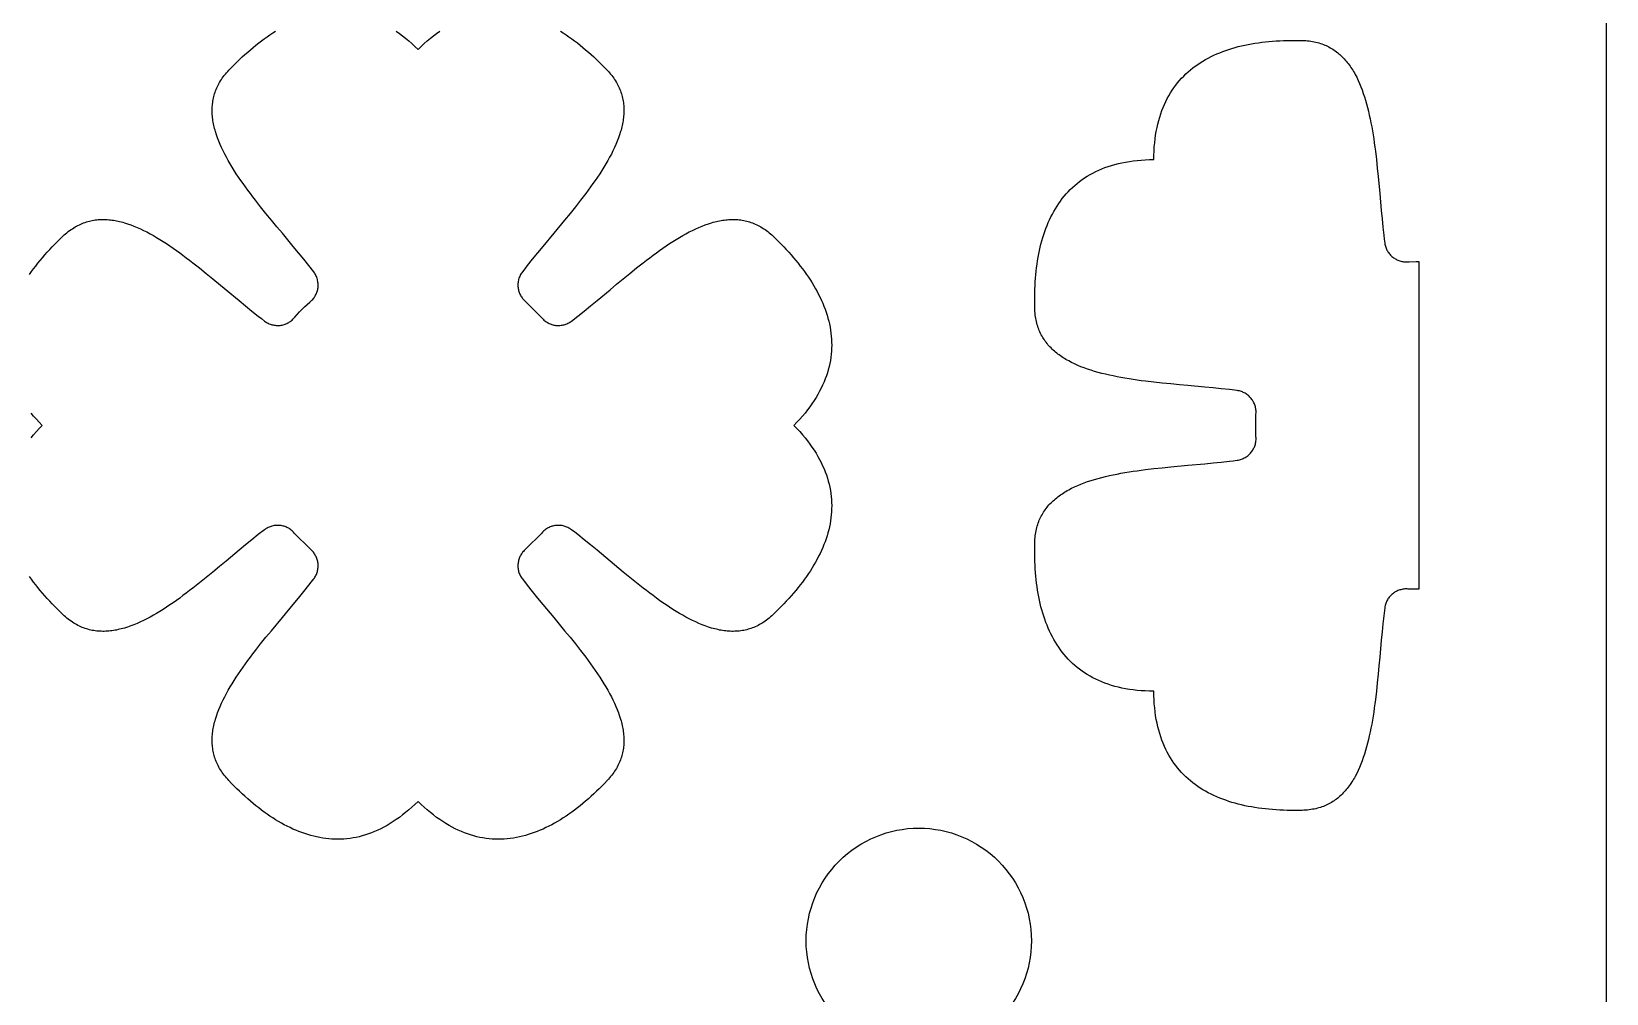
# Model space of a CAD drawing. Extents: x -1268 to 1319, y -900 to 956.
# Drawn here: x -148.6 to 270.9, y -151.3 to 104.9 of the extents above; entities that cross this region are included whole.
import ezdxf

# ---------------------------------------------------------------- set-up
doc = ezdxf.new("R2010")
doc.units = 0
doc.layers.add('LAYER_1', color=7, linetype='CONTINUOUS')

msp = doc.modelspace()

# ---------------------------------------------------------------- linework, layer by layer
at = {"layer": 'LAYER_1'}
for points in [[(-629.08, -900), (270.92, -900), (270.92, 900), (-629.08, 900)], [(150.33, 70.79), (150.35, 71.94), (150.39, 73.06), (150.46, 74.16), (150.56, 75.23), (150.68, 76.28), (150.82, 77.3), (150.99, 78.3), (151.18, 79.28), (151.4, 80.23), (151.64, 81.16), (151.9, 82.07), (152.18, 82.95), (152.48, 83.81), (152.81, 84.65), (153.16, 85.47), (153.53, 86.26), (153.92, 87.03), (154.33, 87.78), (154.76, 88.51), (155.21, 89.22), (155.68, 89.9), (156.17, 90.57), (156.67, 91.22), (157.2, 91.84), (157.74, 92.44), (158.31, 93.03), (158.89, 93.59), (159.48, 94.14), (160.1, 94.66), (160.73, 95.17), (161.37, 95.66), (162.04, 96.13), (162.72, 96.58), (163.41, 97.01), (164.12, 97.42), (164.84, 97.82), (165.58, 98.2), (166.34, 98.56), (167.1, 98.9), (167.88, 99.23), (168.68, 99.54), (169.48, 99.83), (170.3, 100.11), (171.13, 100.37), (171.98, 100.62), (172.83, 100.85), (173.7, 101.06), (174.57, 101.26), (175.46, 101.44), (176.36, 101.61), (177.27, 101.76), (178.19, 101.9), (179.11, 102.02), (180.05, 102.13), (180.99, 102.23), (181.95, 102.31), (182.91, 102.38), (183.88, 102.44), (184.86, 102.48), (185.84, 102.51), (186.83, 102.53), (187.83, 102.53), (188.84, 102.52), (189.85, 102.5), (190.33, 102.49), (190.8, 102.46), (191.27, 102.42), (191.72, 102.37), (192.17, 102.3), (192.62, 102.23), (193.05, 102.15), (193.47, 102.06), (193.89, 101.95), (194.3, 101.84), (194.71, 101.71), (195.1, 101.58), (195.49, 101.44), (195.88, 101.28), (196.25, 101.12), (196.62, 100.95), (196.98, 100.76), (197.33, 100.57), (197.68, 100.37), (198.02, 100.16), (198.35, 99.94), (198.68, 99.71), (199, 99.48), (199.32, 99.23), (199.62, 98.98), (199.92, 98.72), (200.22, 98.44), (200.51, 98.17), (200.79, 97.88), (201.07, 97.58), (201.34, 97.28), (201.61, 96.97), (201.87, 96.65), (202.12, 96.33), (202.37, 96), (202.61, 95.66), (202.85, 95.31), (203.08, 94.95), (203.31, 94.59), (203.53, 94.22), (203.75, 93.85), (203.96, 93.47), (204.37, 92.69), (204.76, 91.88), (205.13, 91.05), (205.49, 90.19), (205.82, 89.32), (206.14, 88.42), (206.45, 87.5), (206.73, 86.56), (207.01, 85.61), (207.26, 84.63), (207.51, 83.64), (207.74, 82.64), (207.96, 81.62), (208.17, 80.58), (208.37, 79.53), (208.55, 78.47), (208.73, 77.4), (208.9, 76.32), (209.05, 75.23), (209.2, 74.13), (209.35, 73.02), (209.61, 70.78), (209.86, 68.53), (210.08, 66.26), (210.5, 61.72), (210.91, 57.22), (211.12, 55), (211.35, 52.81), (211.59, 50.67), (211.72, 49.61), (211.85, 48.56), (211.9, 48.28), (211.96, 48), (212.03, 47.73), (212.11, 47.46), (212.21, 47.2), (212.32, 46.95), (212.44, 46.7), (212.57, 46.46), (212.71, 46.22), (212.86, 46), (213.02, 45.78), (213.2, 45.57), (213.38, 45.37), (213.57, 45.18), (213.77, 45), (213.97, 44.82), (214.19, 44.66), (214.41, 44.51), (214.64, 44.36), (214.87, 44.23), (215.11, 44.11), (215.36, 44), (215.62, 43.9), (215.87, 43.81), (216.14, 43.74), (216.41, 43.67), (216.68, 43.62), (216.95, 43.59), (217.23, 43.56), (217.52, 43.55), (217.8, 43.55), (218.09, 43.57), (218.34, 43.59), (220.19, 43.67), (220.92, 43.67), (220.92, 20.72), (220.92, -20.72), (220.92, -43.57), (218.09, -43.57), (217.8, -43.55), (217.52, -43.55), (217.23, -43.56), (216.95, -43.59), (216.68, -43.62), (216.41, -43.67), (216.14, -43.74), (215.87, -43.81), (215.62, -43.9), (215.36, -44), (215.11, -44.11), (214.87, -44.23), (214.64, -44.36), (214.41, -44.51), (214.19, -44.66), (213.97, -44.82), (213.77, -45), (213.57, -45.18), (213.38, -45.37), (213.2, -45.57), (213.02, -45.78), (212.86, -46), (212.71, -46.22), (212.57, -46.46), (212.44, -46.7), (212.32, -46.95), (212.21, -47.2), (212.11, -47.46), (212.03, -47.73), (211.96, -48), (211.9, -48.28), (211.85, -48.56), (211.59, -50.67), (211.35, -52.81), (211.12, -55), (210.91, -57.22), (210.5, -61.72), (210.3, -63.99), (210.08, -66.26), (209.86, -68.53), (209.61, -70.78), (209.35, -73.02), (209.2, -74.13), (209.05, -75.23), (208.9, -76.32), (208.73, -77.4), (208.55, -78.47), (208.37, -79.53), (208.17, -80.58), (207.96, -81.62), (207.74, -82.64), (207.51, -83.64), (207.26, -84.63), (207.01, -85.61), (206.73, -86.56), (206.45, -87.5), (206.14, -88.42), (205.82, -89.32), (205.49, -90.19), (205.13, -91.05), (204.76, -91.88), (204.37, -92.69), (203.96, -93.47), (203.75, -93.85), (203.53, -94.22), (203.31, -94.59), (203.08, -94.95), (202.85, -95.31), (202.61, -95.66), (202.37, -96), (202.12, -96.33), (201.87, -96.65), (201.61, -96.97), (201.34, -97.28), (201.07, -97.58), (200.79, -97.88), (200.51, -98.17), (200.22, -98.44), (199.92, -98.72), (199.62, -98.98), (199.32, -99.23), (199, -99.48), (198.68, -99.71), (198.35, -99.94), (198.02, -100.16), (197.68, -100.37), (197.33, -100.57), (196.98, -100.76), (196.62, -100.95), (196.25, -101.12), (195.88, -101.28), (195.49, -101.44), (195.1, -101.58), (194.71, -101.71), (194.3, -101.84), (193.89, -101.95), (193.47, -102.06), (193.05, -102.15), (192.62, -102.23), (192.17, -102.3), (191.72, -102.37), (191.27, -102.42), (190.8, -102.46), (190.33, -102.49), (189.85, -102.5), (188.84, -102.52), (187.83, -102.53), (186.83, -102.53), (185.84, -102.51), (184.86, -102.48), (183.88, -102.44), (182.91, -102.38), (181.95, -102.31), (180.99, -102.23), (180.05, -102.13), (179.11, -102.02), (178.19, -101.9), (177.27, -101.76), (176.36, -101.61), (175.46, -101.44), (174.57, -101.26), (173.7, -101.06), (172.83, -100.85), (171.98, -100.62), (171.13, -100.37), (170.3, -100.11), (169.48, -99.83), (168.68, -99.54), (167.88, -99.23), (167.1, -98.9), (166.34, -98.56), (165.58, -98.2), (164.84, -97.82), (164.12, -97.42), (163.41, -97.01), (162.72, -96.58), (162.04, -96.13), (161.37, -95.66), (160.73, -95.17), (160.1, -94.66), (159.48, -94.14), (158.89, -93.59), (158.31, -93.03), (157.74, -92.44), (157.2, -91.84), (156.67, -91.22), (156.17, -90.57), (155.68, -89.9), (155.21, -89.22), (154.76, -88.51), (154.33, -87.78), (153.92, -87.03), (153.53, -86.26), (153.16, -85.47), (152.81, -84.65), (152.48, -83.81), (152.18, -82.95), (151.9, -82.07), (151.64, -81.16), (151.4, -80.23), (151.18, -79.28), (150.99, -78.3), (150.82, -77.3), (150.68, -76.28), (150.56, -75.23), (150.46, -74.16), (150.39, -73.06), (150.35, -71.94), (150.33, -70.79), (149.18, -70.77), (148.06, -70.72), (146.96, -70.65), (145.89, -70.56), (144.84, -70.44), (143.82, -70.29), (142.82, -70.13), (141.84, -69.93), (140.89, -69.72), (139.96, -69.48), (139.05, -69.22), (138.17, -68.94), (137.31, -68.63), (136.47, -68.31), (135.65, -67.96), (134.86, -67.59), (134.09, -67.2), (133.34, -66.79), (132.61, -66.36), (131.9, -65.91), (131.21, -65.44), (130.55, -64.95), (129.9, -64.44), (129.28, -63.92), (128.67, -63.37), (128.09, -62.81), (127.52, -62.23), (126.98, -61.63), (126.45, -61.02), (125.95, -60.39), (125.46, -59.74), (124.99, -59.08), (124.54, -58.4), (124.11, -57.71), (123.69, -57), (123.3, -56.27), (122.92, -55.53), (122.56, -54.78), (122.21, -54.01), (121.89, -53.23), (121.58, -52.44), (121.28, -51.63), (121.01, -50.82), (120.75, -49.99), (120.5, -49.14), (120.27, -48.29), (120.06, -47.42), (119.86, -46.54), (119.68, -45.66), (119.51, -44.76), (119.36, -43.85), (119.22, -42.93), (119.09, -42), (118.98, -41.07), (118.89, -40.12), (118.81, -39.17), (118.74, -38.21), (118.68, -37.24), (118.64, -36.26), (118.61, -35.27), (118.59, -34.28), (118.59, -33.28), (118.59, -32.28), (118.61, -31.27), (118.63, -30.79), (118.66, -30.32), (118.7, -29.85), (118.75, -29.39), (118.81, -28.94), (118.88, -28.5), (118.97, -28.07), (119.06, -27.64), (119.16, -27.22), (119.28, -26.81), (119.4, -26.41), (119.54, -26.01), (119.68, -25.62), (119.83, -25.24), (120, -24.87), (120.17, -24.5), (120.35, -24.14), (120.55, -23.79), (120.75, -23.44), (120.96, -23.1), (121.18, -22.76), (121.4, -22.44), (121.64, -22.12), (121.89, -21.8), (122.14, -21.49), (122.4, -21.19), (122.67, -20.9), (122.95, -20.61), (123.24, -20.32), (123.53, -20.05), (123.84, -19.78), (124.15, -19.51), (124.46, -19.25), (124.79, -19), (125.12, -18.75), (125.46, -18.5), (125.81, -18.27), (126.16, -18.03), (126.52, -17.81), (126.89, -17.58), (127.27, -17.37), (127.65, -17.16), (128.43, -16.75), (129.24, -16.36), (130.07, -15.98), (130.92, -15.63), (131.8, -15.29), (132.7, -14.98), (133.61, -14.67), (134.55, -14.38), (135.51, -14.11), (136.48, -13.85), (137.47, -13.61), (138.48, -13.38), (139.5, -13.16), (140.54, -12.95), (141.58, -12.75), (142.64, -12.56), (143.72, -12.39), (144.8, -12.22), (145.89, -12.06), (146.99, -11.91), (148.1, -11.77), (150.33, -11.5), (152.59, -11.26), (154.85, -11.03), (159.4, -10.62), (163.9, -10.21), (166.12, -10), (168.3, -9.77), (170.45, -9.53), (171.51, -9.4), (172.55, -9.27), (172.84, -9.22), (173.12, -9.16), (173.39, -9.09), (173.66, -9), (173.92, -8.91), (174.17, -8.8), (174.42, -8.68), (174.66, -8.55), (174.89, -8.41), (175.12, -8.25), (175.34, -8.09), (175.55, -7.92), (175.75, -7.74), (175.94, -7.55), (176.12, -7.35), (176.29, -7.15), (176.46, -6.93), (176.61, -6.71), (176.75, -6.48), (176.89, -6.24), (177.01, -6), (177.12, -5.76), (177.22, -5.5), (177.31, -5.24), (177.38, -4.98), (177.44, -4.71), (177.49, -4.44), (177.53, -4.16), (177.56, -3.88), (177.57, -3.6), (177.56, -3.32), (177.55, -3.03), (177.55, 3.03), (177.56, 3.32), (177.57, 3.6), (177.56, 3.88), (177.53, 4.16), (177.49, 4.44), (177.44, 4.71), (177.38, 4.98), (177.31, 5.24), (177.22, 5.5), (177.12, 5.76), (177.01, 6), (176.89, 6.24), (176.75, 6.48), (176.61, 6.71), (176.46, 6.93), (176.29, 7.15), (176.12, 7.35), (175.94, 7.55), (175.75, 7.74), (175.55, 7.92), (175.34, 8.09), (175.12, 8.25), (174.89, 8.41), (174.66, 8.55), (174.42, 8.68), (174.17, 8.8), (173.92, 8.91), (173.66, 9), (173.39, 9.09), (173.12, 9.16), (172.84, 9.22), (172.55, 9.27), (170.45, 9.53), (168.3, 9.77), (166.12, 10), (163.9, 10.21), (159.4, 10.62), (157.13, 10.82), (154.85, 11.03), (152.59, 11.26), (150.33, 11.5), (148.1, 11.77), (146.99, 11.91), (145.89, 12.06), (144.8, 12.22), (143.72, 12.39), (142.64, 12.56), (141.58, 12.75), (140.54, 12.95), (139.5, 13.16), (138.48, 13.38), (137.47, 13.61), (136.48, 13.85), (135.51, 14.11), (134.55, 14.38), (133.61, 14.67), (132.7, 14.98), (131.8, 15.29), (130.92, 15.63), (130.07, 15.98), (129.24, 16.36), (128.43, 16.75), (127.65, 17.16), (127.27, 17.37), (126.89, 17.58), (126.52, 17.81), (126.16, 18.03), (125.81, 18.27), (125.46, 18.5), (125.12, 18.75), (124.79, 19), (124.46, 19.25), (124.15, 19.51), (123.84, 19.78), (123.53, 20.05), (123.24, 20.32), (122.95, 20.61), (122.67, 20.9), (122.4, 21.19), (122.14, 21.49), (121.89, 21.8), (121.64, 22.12), (121.4, 22.44), (121.18, 22.76), (120.96, 23.1), (120.75, 23.44), (120.55, 23.79), (120.35, 24.14), (120.17, 24.5), (120, 24.87), (119.83, 25.24), (119.68, 25.62), (119.54, 26.01), (119.4, 26.41), (119.28, 26.81), (119.16, 27.22), (119.06, 27.64), (118.97, 28.07), (118.88, 28.5), (118.81, 28.94), (118.75, 29.39), (118.7, 29.85), (118.66, 30.32), (118.63, 30.79), (118.61, 31.27), (118.59, 32.28), (118.59, 33.28), (118.59, 34.28), (118.61, 35.27), (118.64, 36.26), (118.68, 37.24), (118.74, 38.21), (118.81, 39.17), (118.89, 40.12), (118.98, 41.07), (119.09, 42), (119.22, 42.93), (119.36, 43.85), (119.51, 44.76), (119.68, 45.66), (119.86, 46.54), (120.06, 47.42), (120.27, 48.29), (120.5, 49.14), (120.75, 49.99), (121.01, 50.82), (121.28, 51.63), (121.58, 52.44), (121.89, 53.23), (122.21, 54.01), (122.56, 54.78), (122.92, 55.53), (123.3, 56.27), (123.69, 57), (124.11, 57.71), (124.54, 58.4), (124.99, 59.08), (125.46, 59.74), (125.95, 60.39), (126.45, 61.02), (126.98, 61.63), (127.52, 62.23), (128.09, 62.81), (128.67, 63.37), (129.28, 63.92), (129.9, 64.44), (130.55, 64.95), (131.21, 65.44), (131.9, 65.91), (132.61, 66.36), (133.34, 66.79), (134.09, 67.2), (134.86, 67.59), (135.65, 67.96), (136.47, 68.31), (137.31, 68.63), (138.17, 68.94), (139.05, 69.22), (139.96, 69.48), (140.89, 69.72), (141.84, 69.93), (142.82, 70.13), (143.82, 70.29), (144.84, 70.44), (145.89, 70.56), (146.96, 70.65), (148.06, 70.72), (149.18, 70.77)]]:
    msp.add_lwpolyline(points, close=True, dxfattribs=at)
for points in [[(-7.75, 104.99), (-6.99, 104.51), (-6.24, 104.01), (-5.48, 103.5), (-4.73, 102.96), (-3.99, 102.41), (-3.24, 101.84), (-2.5, 101.26), (-1.77, 100.66), (-1.03, 100.04), (-0.3, 99.41), (0.42, 98.76), (1.14, 98.1), (1.86, 97.43), (2.57, 96.74), (3.28, 96.04), (3.99, 95.32), (4.69, 94.59), (5.02, 94.24), (5.33, 93.88), (5.63, 93.53), (5.92, 93.17), (6.19, 92.81), (6.45, 92.44), (6.7, 92.08), (6.94, 91.71), (7.16, 91.34), (7.37, 90.97), (7.57, 90.6), (7.75, 90.22), (7.93, 89.85), (8.09, 89.47), (8.24, 89.09), (8.37, 88.7), (8.5, 88.32), (8.62, 87.93), (8.72, 87.55), (8.81, 87.16), (8.89, 86.77), (8.96, 86.37), (9.02, 85.98), (9.07, 85.58), (9.11, 85.19), (9.14, 84.79), (9.15, 84.39), (9.16, 83.99), (9.16, 83.58), (9.15, 83.18), (9.12, 82.77), (9.09, 82.36), (9.05, 81.96), (9, 81.55), (8.94, 81.14), (8.87, 80.72), (8.8, 80.31), (8.71, 79.89), (8.62, 79.48), (8.51, 79.06), (8.4, 78.64), (8.28, 78.22), (8.02, 77.38), (7.72, 76.53), (7.4, 75.68), (7.04, 74.83), (6.66, 73.97), (6.25, 73.11), (5.82, 72.25), (5.36, 71.38), (4.88, 70.51), (4.37, 69.64), (3.84, 68.77), (3.3, 67.89), (2.73, 67.01), (2.14, 66.13), (1.54, 65.25), (0.92, 64.37), (0.29, 63.49), (-0.36, 62.61), (-1.02, 61.72), (-1.69, 60.84), (-2.37, 59.95), (-3.76, 58.19), (-5.19, 56.42), (-6.63, 54.66), (-9.54, 51.15), (-12.44, 47.68), (-13.86, 45.96), (-15.24, 44.25), (-16.59, 42.57), (-17.25, 41.73), (-17.89, 40.89), (-18.06, 40.66), (-18.22, 40.42), (-18.36, 40.18), (-18.49, 39.93), (-18.6, 39.67), (-18.71, 39.42), (-18.8, 39.16), (-18.88, 38.89), (-18.94, 38.63), (-18.99, 38.36), (-19.03, 38.09), (-19.06, 37.82), (-19.07, 37.55), (-19.07, 37.28), (-19.06, 37.02), (-19.04, 36.75), (-19, 36.48), (-18.95, 36.21), (-18.89, 35.95), (-18.82, 35.69), (-18.74, 35.43), (-18.64, 35.18), (-18.53, 34.93), (-18.41, 34.69), (-18.28, 34.45), (-18.13, 34.21), (-17.97, 33.99), (-17.81, 33.76), (-17.62, 33.55), (-17.43, 33.34), (-17.23, 33.14), (-17.01, 32.95), (-12.73, 28.67), (-12.54, 28.45), (-12.34, 28.25), (-12.13, 28.06), (-11.92, 27.88), (-11.7, 27.71), (-11.47, 27.55), (-11.23, 27.4), (-10.99, 27.27), (-10.75, 27.15), (-10.5, 27.04), (-10.25, 26.94), (-9.99, 26.86), (-9.73, 26.79), (-9.47, 26.73), (-9.2, 26.68), (-8.93, 26.64), (-8.67, 26.62), (-8.4, 26.61), (-8.13, 26.61), (-7.86, 26.62), (-7.59, 26.65), (-7.32, 26.69), (-7.05, 26.74), (-6.79, 26.81), (-6.52, 26.88), (-6.26, 26.97), (-6.01, 27.08), (-5.75, 27.19), (-5.5, 27.32), (-5.26, 27.46), (-5.02, 27.62), (-4.79, 27.79), (-3.12, 29.09), (-1.43, 30.44), (0.28, 31.82), (2, 33.24), (5.47, 36.14), (7.22, 37.6), (8.98, 39.05), (10.74, 40.49), (12.5, 41.92), (14.27, 43.31), (15.16, 43.99), (16.04, 44.66), (16.93, 45.32), (17.81, 45.97), (18.69, 46.6), (19.57, 47.22), (20.45, 47.82), (21.33, 48.41), (22.21, 48.98), (23.09, 49.52), (23.96, 50.05), (24.83, 50.56), (25.7, 51.04), (26.57, 51.5), (27.43, 51.93), (28.29, 52.34), (29.15, 52.72), (30, 53.08), (30.85, 53.4), (31.7, 53.7), (32.54, 53.96), (32.96, 54.08), (33.38, 54.19), (33.8, 54.3), (34.21, 54.39), (34.63, 54.48), (35.04, 54.55), (35.45, 54.62), (35.87, 54.68), (36.28, 54.73), (36.68, 54.77), (37.09, 54.81), (37.5, 54.83), (37.9, 54.84), (38.31, 54.84), (38.71, 54.83), (39.11, 54.82), (39.51, 54.79), (39.9, 54.75), (40.3, 54.7), (40.69, 54.64), (41.09, 54.57), (41.48, 54.49), (41.87, 54.4), (42.25, 54.3), (42.64, 54.18), (43.02, 54.06), (43.4, 53.92), (43.79, 53.77), (44.16, 53.61), (44.54, 53.43), (44.92, 53.25), (45.29, 53.05), (45.66, 52.84), (46.03, 52.62), (46.4, 52.38), (46.76, 52.14), (47.13, 51.87), (47.49, 51.6), (47.85, 51.31), (48.2, 51.01), (48.56, 50.7), (48.91, 50.37), (49.64, 49.67), (50.36, 48.96), (51.06, 48.26), (51.75, 47.54), (52.42, 46.82), (53.08, 46.1), (53.73, 45.38), (54.36, 44.65), (54.98, 43.92), (55.58, 43.18), (56.16, 42.44), (56.73, 41.7), (57.28, 40.95), (57.81, 40.2), (58.33, 39.44), (58.83, 38.69), (59.31, 37.93), (59.77, 37.16), (60.21, 36.4), (60.64, 35.63), (61.04, 34.86), (61.42, 34.08), (61.79, 33.3), (62.13, 32.52), (62.45, 31.74), (62.75, 30.96), (63.03, 30.17), (63.28, 29.38), (63.51, 28.59), (63.72, 27.79), (63.91, 27), (64.07, 26.2), (64.2, 25.4), (64.32, 24.59), (64.41, 23.79), (64.47, 22.98), (64.5, 22.18), (64.52, 21.37), (64.5, 20.56), (64.46, 19.74), (64.39, 18.93), (64.29, 18.11), (64.16, 17.3), (64.01, 16.48), (63.83, 15.66), (63.62, 14.84), (63.38, 14.02), (63.11, 13.2), (62.81, 12.38), (62.48, 11.56), (62.11, 10.73), (61.72, 9.91), (61.3, 9.08), (60.84, 8.26), (60.35, 7.43), (59.83, 6.61), (59.27, 5.78), (58.69, 4.96), (58.06, 4.13), (57.41, 3.3), (56.72, 2.48), (55.99, 1.65), (55.23, 0.83), (54.43, 0), (55.23, -0.83), (55.99, -1.65), (56.72, -2.48), (57.41, -3.3), (58.06, -4.13), (58.69, -4.96), (59.27, -5.78), (59.83, -6.61), (60.35, -7.43), (60.84, -8.26), (61.3, -9.08), (61.72, -9.91), (62.11, -10.73), (62.48, -11.56), (62.81, -12.38), (63.11, -13.2), (63.38, -14.02), (63.62, -14.84), (63.83, -15.66), (64.01, -16.48), (64.16, -17.3), (64.29, -18.11), (64.39, -18.93), (64.46, -19.74), (64.5, -20.56), (64.52, -21.37), (64.5, -22.18), (64.47, -22.98), (64.41, -23.79), (64.32, -24.59), (64.2, -25.4), (64.07, -26.2), (63.91, -27), (63.72, -27.79), (63.51, -28.59), (63.28, -29.38), (63.03, -30.17), (62.75, -30.96), (62.45, -31.74), (62.13, -32.52), (61.79, -33.3), (61.42, -34.08), (61.04, -34.86), (60.64, -35.63), (60.21, -36.4), (59.77, -37.16), (59.31, -37.93), (58.83, -38.69), (58.33, -39.44), (57.81, -40.2), (57.28, -40.95), (56.73, -41.7), (56.16, -42.44), (55.58, -43.18), (54.98, -43.92), (54.36, -44.65), (53.73, -45.38), (53.08, -46.1), (52.42, -46.82), (51.75, -47.54), (51.06, -48.26), (50.36, -48.96), (49.64, -49.67), (48.91, -50.37), (48.56, -50.7), (48.2, -51.01), (47.85, -51.31), (47.49, -51.6), (47.13, -51.87), (46.76, -52.14), (46.4, -52.38), (46.03, -52.62), (45.66, -52.84), (45.29, -53.05), (44.92, -53.25), (44.54, -53.43), (44.16, -53.61), (43.79, -53.77), (43.4, -53.92), (43.02, -54.06), (42.64, -54.18), (42.25, -54.3), (41.87, -54.4), (41.48, -54.49), (41.09, -54.57), (40.69, -54.64), (40.3, -54.7), (39.9, -54.75), (39.51, -54.79), (39.11, -54.82), (38.71, -54.83), (38.31, -54.84), (37.9, -54.84), (37.5, -54.83), (37.09, -54.81), (36.68, -54.77), (36.28, -54.73), (35.87, -54.68), (35.45, -54.62), (35.04, -54.55), (34.63, -54.48), (34.21, -54.39), (33.8, -54.3), (33.38, -54.19), (32.96, -54.08), (32.54, -53.96), (31.7, -53.7), (30.85, -53.4), (30, -53.08), (29.15, -52.72), (28.29, -52.34), (27.43, -51.93), (26.57, -51.5), (25.7, -51.04), (24.83, -50.56), (23.96, -50.05), (23.09, -49.52), (22.21, -48.98), (21.33, -48.41), (20.45, -47.82), (19.57, -47.22), (18.69, -46.6), (17.81, -45.97), (16.93, -45.32), (16.04, -44.66), (15.16, -43.99), (14.27, -43.31), (12.5, -41.92), (10.74, -40.49), (8.98, -39.05), (5.47, -36.14), (2, -33.24), (0.28, -31.82), (-1.43, -30.44), (-3.12, -29.09), (-3.95, -28.43), (-4.79, -27.79), (-5.02, -27.62), (-5.26, -27.46), (-5.5, -27.32), (-5.75, -27.19), (-6.01, -27.08), (-6.26, -26.97), (-6.52, -26.88), (-6.79, -26.81), (-7.05, -26.74), (-7.32, -26.69), (-7.59, -26.65), (-7.86, -26.62), (-8.13, -26.61), (-8.4, -26.61), (-8.67, -26.62), (-8.93, -26.64), (-9.2, -26.68), (-9.47, -26.73), (-9.73, -26.79), (-9.99, -26.86), (-10.25, -26.94), (-10.5, -27.04), (-10.75, -27.15), (-10.99, -27.27), (-11.23, -27.4), (-11.47, -27.55), (-11.7, -27.71), (-11.92, -27.88), (-12.13, -28.06), (-12.34, -28.25), (-12.54, -28.45), (-12.73, -28.67), (-17.01, -32.95), (-17.23, -33.14), (-17.43, -33.34), (-17.62, -33.55), (-17.81, -33.76), (-17.97, -33.99), (-18.13, -34.21), (-18.28, -34.45), (-18.41, -34.69), (-18.53, -34.93), (-18.64, -35.18), (-18.74, -35.43), (-18.82, -35.69), (-18.89, -35.95), (-18.95, -36.21), (-19, -36.48), (-19.04, -36.75), (-19.06, -37.02), (-19.07, -37.28), (-19.07, -37.55), (-19.06, -37.82), (-19.03, -38.09), (-18.99, -38.36), (-18.94, -38.63), (-18.88, -38.89), (-18.8, -39.16), (-18.71, -39.42), (-18.6, -39.67), (-18.49, -39.93), (-18.36, -40.18), (-18.22, -40.42), (-18.06, -40.66), (-17.89, -40.89), (-16.59, -42.57), (-15.24, -44.25), (-13.86, -45.96), (-12.44, -47.68), (-9.54, -51.15), (-8.08, -52.9), (-6.63, -54.66), (-5.19, -56.42), (-3.76, -58.19), (-2.37, -59.95), (-1.69, -60.84), (-1.02, -61.72), (-0.36, -62.61), (0.29, -63.49), (0.92, -64.37), (1.54, -65.25), (2.14, -66.13), (2.73, -67.01), (3.3, -67.89), (3.84, -68.77), (4.37, -69.64), (4.88, -70.51), (5.36, -71.38), (5.82, -72.25), (6.25, -73.11), (6.66, -73.97), (7.04, -74.83), (7.4, -75.68), (7.72, -76.53), (8.02, -77.38), (8.28, -78.22), (8.4, -78.64), (8.51, -79.06), (8.62, -79.48), (8.71, -79.89), (8.8, -80.31), (8.87, -80.72), (8.94, -81.14), (9, -81.55), (9.05, -81.96), (9.09, -82.36), (9.12, -82.77), (9.15, -83.18), (9.16, -83.58), (9.16, -83.99), (9.15, -84.39), (9.14, -84.79), (9.11, -85.19), (9.07, -85.58), (9.02, -85.98), (8.96, -86.37), (8.89, -86.77), (8.81, -87.16), (8.72, -87.55), (8.62, -87.93), (8.5, -88.32), (8.37, -88.7), (8.24, -89.09), (8.09, -89.47), (7.93, -89.85), (7.75, -90.22), (7.57, -90.6), (7.37, -90.97), (7.16, -91.34), (6.94, -91.71), (6.7, -92.08), (6.45, -92.44), (6.19, -92.81), (5.92, -93.17), (5.63, -93.53), (5.33, -93.88), (5.02, -94.24), (4.69, -94.59), (3.99, -95.32), (3.28, -96.04), (2.57, -96.74), (1.86, -97.43), (1.14, -98.1), (0.42, -98.76), (-0.3, -99.41), (-1.03, -100.04), (-1.77, -100.66), (-2.5, -101.26), (-3.24, -101.84), (-3.99, -102.41), (-4.73, -102.96), (-5.48, -103.5), (-6.24, -104.01), (-6.99, -104.51), (-7.75, -104.99), (-8.52, -105.45), (-9.28, -105.89), (-10.05, -106.32), (-10.82, -106.72), (-11.6, -107.1), (-12.38, -107.47), (-13.16, -107.81), (-13.94, -108.13), (-14.72, -108.43), (-15.51, -108.71), (-16.3, -108.96), (-17.09, -109.19), (-17.89, -109.4), (-18.69, -109.59), (-19.48, -109.75), (-20.28, -109.89), (-21.09, -110), (-21.89, -110.09), (-22.7, -110.15), (-23.5, -110.19), (-24.31, -110.2), (-25.12, -110.18), (-25.94, -110.14), (-26.75, -110.07), (-27.57, -109.97), (-28.38, -109.85), (-29.2, -109.69), (-30.02, -109.51), (-30.84, -109.3), (-31.66, -109.06), (-32.48, -108.79), (-33.3, -108.49), (-34.12, -108.16), (-34.95, -107.79), (-35.77, -107.4), (-36.6, -106.98), (-37.42, -106.52), (-38.25, -106.03), (-39.07, -105.51), (-39.9, -104.95), (-40.73, -104.37), (-41.55, -103.74), (-42.38, -103.09), (-43.2, -102.4), (-44.03, -101.67), (-44.86, -100.91), (-45.68, -100.11), (-46.51, -100.91), (-47.33, -101.67), (-48.16, -102.4), (-48.98, -103.09), (-49.81, -103.74), (-50.64, -104.37), (-51.46, -104.95), (-52.29, -105.51), (-53.11, -106.03), (-53.94, -106.52), (-54.76, -106.98), (-55.59, -107.4), (-56.41, -107.79), (-57.24, -108.16), (-58.06, -108.49), (-58.88, -108.79), (-59.7, -109.06), (-60.52, -109.3), (-61.34, -109.51), (-62.16, -109.69), (-62.98, -109.85), (-63.8, -109.97), (-64.61, -110.07), (-65.42, -110.14), (-66.24, -110.18), (-67.05, -110.2), (-67.86, -110.19), (-68.66, -110.15), (-69.47, -110.09), (-70.28, -110), (-71.08, -109.89), (-71.88, -109.75), (-72.68, -109.59), (-73.47, -109.4), (-74.27, -109.19), (-75.06, -108.96), (-75.85, -108.71), (-76.64, -108.43), (-77.42, -108.13), (-78.21, -107.81), (-78.99, -107.47), (-79.76, -107.1), (-80.54, -106.72), (-81.31, -106.32), (-82.08, -105.89), (-82.84, -105.45), (-83.61, -104.99), (-84.37, -104.51), (-85.13, -104.01), (-85.88, -103.5), (-86.63, -102.96), (-87.38, -102.41), (-88.12, -101.84), (-88.86, -101.26), (-89.6, -100.66), (-90.33, -100.04), (-91.06, -99.41), (-91.78, -98.76), (-92.51, -98.1), (-93.22, -97.43), (-93.94, -96.74), (-94.65, -96.04), (-95.35, -95.32), (-96.05, -94.59), (-96.38, -94.24), (-96.69, -93.88), (-96.99, -93.53), (-97.28, -93.17), (-97.56, -92.81), (-97.82, -92.44), (-98.06, -92.08), (-98.3, -91.71), (-98.52, -91.34), (-98.73, -90.97), (-98.93, -90.6), (-99.12, -90.22), (-99.29, -89.85), (-99.45, -89.47), (-99.6, -89.09), (-99.74, -88.7), (-99.86, -88.32), (-99.98, -87.93), (-100.08, -87.55), (-100.17, -87.16), (-100.25, -86.77), (-100.32, -86.37), (-100.38, -85.98), (-100.43, -85.58), (-100.47, -85.19), (-100.5, -84.79), (-100.52, -84.39), (-100.52, -83.99), (-100.52, -83.58), (-100.51, -83.18), (-100.49, -82.77), (-100.45, -82.36), (-100.41, -81.96), (-100.36, -81.55), (-100.3, -81.14), (-100.24, -80.72), (-100.16, -80.31), (-100.07, -79.89), (-99.98, -79.48), (-99.87, -79.06), (-99.76, -78.64), (-99.64, -78.22), (-99.38, -77.38), (-99.08, -76.53), (-98.76, -75.68), (-98.41, -74.83), (-98.02, -73.97), (-97.61, -73.11), (-97.18, -72.25), (-96.72, -71.38), (-96.24, -70.51), (-95.73, -69.64), (-95.2, -68.77), (-94.66, -67.89), (-94.09, -67.01), (-93.51, -66.13), (-92.9, -65.25), (-92.28, -64.37), (-91.65, -63.49), (-91, -62.61), (-90.34, -61.72), (-89.67, -60.84), (-88.99, -59.95), (-87.6, -58.19), (-86.18, -56.42), (-84.73, -54.66), (-81.82, -51.15), (-78.92, -47.68), (-77.5, -45.96), (-76.12, -44.25), (-74.77, -42.57), (-74.11, -41.73), (-73.47, -40.89), (-73.3, -40.66), (-73.15, -40.42), (-73, -40.18), (-72.87, -39.93), (-72.76, -39.67), (-72.65, -39.42), (-72.56, -39.16), (-72.49, -38.89), (-72.42, -38.63), (-72.37, -38.36), (-72.33, -38.09), (-72.3, -37.82), (-72.29, -37.55), (-72.29, -37.28), (-72.3, -37.02), (-72.32, -36.75), (-72.36, -36.48), (-72.41, -36.21), (-72.47, -35.95), (-72.54, -35.69), (-72.63, -35.43), (-72.72, -35.18), (-72.83, -34.93), (-72.95, -34.69), (-73.09, -34.45), (-73.23, -34.21), (-73.39, -33.99), (-73.56, -33.76), (-73.74, -33.55), (-73.93, -33.34), (-74.13, -33.14), (-74.35, -32.95), (-78.63, -28.67), (-78.82, -28.45), (-79.02, -28.25), (-79.23, -28.06), (-79.44, -27.88), (-79.67, -27.71), (-79.89, -27.55), (-80.13, -27.4), (-80.37, -27.27), (-80.61, -27.15), (-80.86, -27.04), (-81.11, -26.94), (-81.37, -26.86), (-81.63, -26.79), (-81.9, -26.73), (-82.16, -26.68), (-82.43, -26.64), (-82.7, -26.62), (-82.97, -26.61), (-83.24, -26.61), (-83.51, -26.62), (-83.77, -26.65), (-84.04, -26.69), (-84.31, -26.74), (-84.58, -26.81), (-84.84, -26.88), (-85.1, -26.97), (-85.36, -27.08), (-85.61, -27.19), (-85.86, -27.32), (-86.1, -27.46), (-86.34, -27.62), (-86.57, -27.79), (-88.25, -29.09), (-89.94, -30.44), (-91.64, -31.82), (-93.36, -33.24), (-96.83, -36.14), (-98.58, -37.6), (-100.34, -39.05), (-102.1, -40.49), (-103.87, -41.92), (-105.63, -43.31), (-106.52, -43.99), (-107.4, -44.66), (-108.29, -45.32), (-109.17, -45.97), (-110.05, -46.6), (-110.94, -47.22), (-111.82, -47.82), (-112.69, -48.41), (-113.57, -48.98), (-114.45, -49.52), (-115.32, -50.05), (-116.19, -50.56), (-117.06, -51.04), (-117.93, -51.5), (-118.79, -51.93), (-119.65, -52.34), (-120.51, -52.72), (-121.36, -53.08), (-122.21, -53.4), (-123.06, -53.7), (-123.9, -53.96), (-124.32, -54.08), (-124.74, -54.19), (-125.16, -54.3), (-125.57, -54.39), (-125.99, -54.48), (-126.4, -54.55), (-126.82, -54.62), (-127.23, -54.68), (-127.64, -54.73), (-128.05, -54.77), (-128.45, -54.81), (-128.86, -54.83), (-129.26, -54.84), (-129.67, -54.84), (-130.07, -54.83), (-130.47, -54.82), (-130.87, -54.79), (-131.26, -54.75), (-131.66, -54.7), (-132.05, -54.64), (-132.45, -54.57), (-132.84, -54.49), (-133.23, -54.4), (-133.61, -54.3), (-134, -54.18), (-134.38, -54.06), (-134.77, -53.92), (-135.15, -53.77), (-135.53, -53.61), (-135.9, -53.43), (-136.28, -53.25), (-136.65, -53.05), (-137.02, -52.84), (-137.39, -52.62), (-137.76, -52.38), (-138.12, -52.14), (-138.49, -51.87), (-138.85, -51.6), (-139.21, -51.31), (-139.57, -51.01), (-139.92, -50.7), (-140.27, -50.37), (-141, -49.67), (-141.72, -48.96), (-142.42, -48.26), (-143.11, -47.54), (-143.78, -46.82), (-144.44, -46.1), (-145.09, -45.38), (-145.72, -44.65), (-146.34, -43.92), (-146.94, -43.18), (-147.52, -42.44), (-148.09, -41.7), (-148.64, -40.95), (-149.18, -40.2)], [(-149.18, 40.2), (-148.64, 40.95), (-148.09, 41.7), (-147.52, 42.44), (-146.94, 43.18), (-146.34, 43.92), (-145.72, 44.65), (-145.09, 45.38), (-144.44, 46.1), (-143.78, 46.82), (-143.11, 47.54), (-142.42, 48.26), (-141.72, 48.96), (-141, 49.67), (-140.27, 50.37), (-139.92, 50.7), (-139.57, 51.01), (-139.21, 51.31), (-138.85, 51.6), (-138.49, 51.87), (-138.12, 52.14), (-137.76, 52.38), (-137.39, 52.62), (-137.02, 52.84), (-136.65, 53.05), (-136.28, 53.25), (-135.9, 53.43), (-135.53, 53.61), (-135.15, 53.77), (-134.77, 53.92), (-134.38, 54.06), (-134, 54.18), (-133.61, 54.3), (-133.23, 54.4), (-132.84, 54.49), (-132.45, 54.57), (-132.05, 54.64), (-131.66, 54.7), (-131.26, 54.75), (-130.87, 54.79), (-130.47, 54.82), (-130.07, 54.83), (-129.67, 54.84), (-129.26, 54.84), (-128.86, 54.83), (-128.45, 54.81), (-128.05, 54.77), (-127.64, 54.73), (-127.23, 54.68), (-126.82, 54.62), (-126.4, 54.55), (-125.99, 54.48), (-125.57, 54.39), (-125.16, 54.3), (-124.74, 54.19), (-124.32, 54.08), (-123.9, 53.96), (-123.06, 53.7), (-122.21, 53.4), (-121.36, 53.08), (-120.51, 52.72), (-119.65, 52.34), (-118.79, 51.93), (-117.93, 51.5), (-117.06, 51.04), (-116.19, 50.56), (-115.32, 50.05), (-114.45, 49.52), (-113.57, 48.98), (-112.69, 48.41), (-111.82, 47.82), (-110.94, 47.22), (-110.05, 46.6), (-109.17, 45.97), (-108.29, 45.32), (-107.4, 44.66), (-106.52, 43.99), (-105.63, 43.31), (-103.87, 41.92), (-102.1, 40.49), (-100.34, 39.05), (-96.83, 36.14), (-93.36, 33.24), (-91.64, 31.82), (-89.94, 30.44), (-88.25, 29.09), (-87.41, 28.43), (-86.57, 27.79), (-86.34, 27.62), (-86.1, 27.46), (-85.86, 27.32), (-85.61, 27.19), (-85.36, 27.08), (-85.1, 26.97), (-84.84, 26.88), (-84.58, 26.81), (-84.31, 26.74), (-84.04, 26.69), (-83.77, 26.65), (-83.51, 26.62), (-83.24, 26.61), (-82.97, 26.61), (-82.7, 26.62), (-82.43, 26.64), (-82.16, 26.68), (-81.9, 26.73), (-81.63, 26.79), (-81.37, 26.86), (-81.11, 26.94), (-80.86, 27.04), (-80.61, 27.15), (-80.37, 27.27), (-80.13, 27.4), (-79.89, 27.55), (-79.67, 27.71), (-79.44, 27.88), (-79.23, 28.06), (-79.02, 28.25), (-78.82, 28.45), (-78.63, 28.67), (-78.47, 28.86), (-77.22, 30.22), (-75.91, 31.54), (-74.54, 32.79), (-74.35, 32.95), (-74.13, 33.14), (-73.93, 33.34), (-73.74, 33.55), (-73.56, 33.76), (-73.39, 33.99), (-73.23, 34.21), (-73.09, 34.45), (-72.95, 34.69), (-72.83, 34.93), (-72.72, 35.18), (-72.63, 35.43), (-72.54, 35.69), (-72.47, 35.95), (-72.41, 36.21), (-72.36, 36.48), (-72.32, 36.75), (-72.3, 37.02), (-72.29, 37.28), (-72.29, 37.55), (-72.3, 37.82), (-72.33, 38.09), (-72.37, 38.36), (-72.42, 38.63), (-72.49, 38.89), (-72.56, 39.16), (-72.65, 39.42), (-72.76, 39.67), (-72.87, 39.93), (-73, 40.18), (-73.15, 40.42), (-73.3, 40.66), (-73.47, 40.89), (-74.77, 42.57), (-76.12, 44.25), (-77.5, 45.96), (-78.92, 47.68), (-81.82, 51.15), (-83.28, 52.9), (-84.73, 54.66), (-86.18, 56.42), (-87.6, 58.19), (-88.99, 59.95), (-89.67, 60.84), (-90.34, 61.72), (-91, 62.61), (-91.65, 63.49), (-92.28, 64.37), (-92.9, 65.25), (-93.51, 66.13), (-94.09, 67.01), (-94.66, 67.89), (-95.2, 68.77), (-95.73, 69.64), (-96.24, 70.51), (-96.72, 71.38), (-97.18, 72.25), (-97.61, 73.11), (-98.02, 73.97), (-98.41, 74.83), (-98.76, 75.68), (-99.08, 76.53), (-99.38, 77.38), (-99.64, 78.22), (-99.76, 78.64), (-99.87, 79.06), (-99.98, 79.48), (-100.07, 79.89), (-100.16, 80.31), (-100.24, 80.72), (-100.3, 81.14), (-100.36, 81.55), (-100.41, 81.96), (-100.45, 82.36), (-100.49, 82.77), (-100.51, 83.18), (-100.52, 83.58), (-100.52, 83.99), (-100.52, 84.39), (-100.5, 84.79), (-100.47, 85.19), (-100.43, 85.58), (-100.38, 85.98), (-100.32, 86.37), (-100.25, 86.77), (-100.17, 87.16), (-100.08, 87.55), (-99.98, 87.93), (-99.86, 88.32), (-99.74, 88.7), (-99.6, 89.09), (-99.45, 89.47), (-99.29, 89.85), (-99.12, 90.22), (-98.93, 90.6), (-98.73, 90.97), (-98.52, 91.34), (-98.3, 91.71), (-98.06, 92.08), (-97.82, 92.44), (-97.56, 92.81), (-97.28, 93.17), (-96.99, 93.53), (-96.69, 93.88), (-96.38, 94.24), (-96.05, 94.59), (-95.35, 95.32), (-94.65, 96.04), (-93.94, 96.74), (-93.22, 97.43), (-92.51, 98.1), (-91.78, 98.76), (-91.06, 99.41), (-90.33, 100.04), (-89.6, 100.66), (-88.86, 101.26), (-88.12, 101.84), (-87.38, 102.41), (-86.63, 102.96), (-85.88, 103.5), (-85.13, 104.01), (-84.37, 104.51), (-83.61, 104.99)], [(-51.46, 104.95), (-50.64, 104.37), (-49.81, 103.74), (-48.98, 103.09), (-48.16, 102.4), (-47.33, 101.67), (-46.51, 100.91), (-45.68, 100.11), (-44.86, 100.91), (-44.03, 101.67), (-43.2, 102.4), (-42.38, 103.09), (-41.55, 103.74), (-40.73, 104.37), (-39.9, 104.95)], [(-148.77, -3.3), (-148.08, -2.48), (-147.35, -1.65), (-146.59, -0.83), (-145.79, 0), (-146.59, 0.83), (-147.35, 1.65), (-148.08, 2.48), (-148.77, 3.3)]]:
    msp.add_lwpolyline(points, dxfattribs=at)
msp.add_lwpolyline([(87.72, -107.23, -0.414214), (117.72, -137.23, -0.414214), (87.72, -167.23, -0.414214), (57.72, -137.23, -0.414214)], format="xyb", close=True, dxfattribs=at)

doc.saveas('drawing.dxf')
